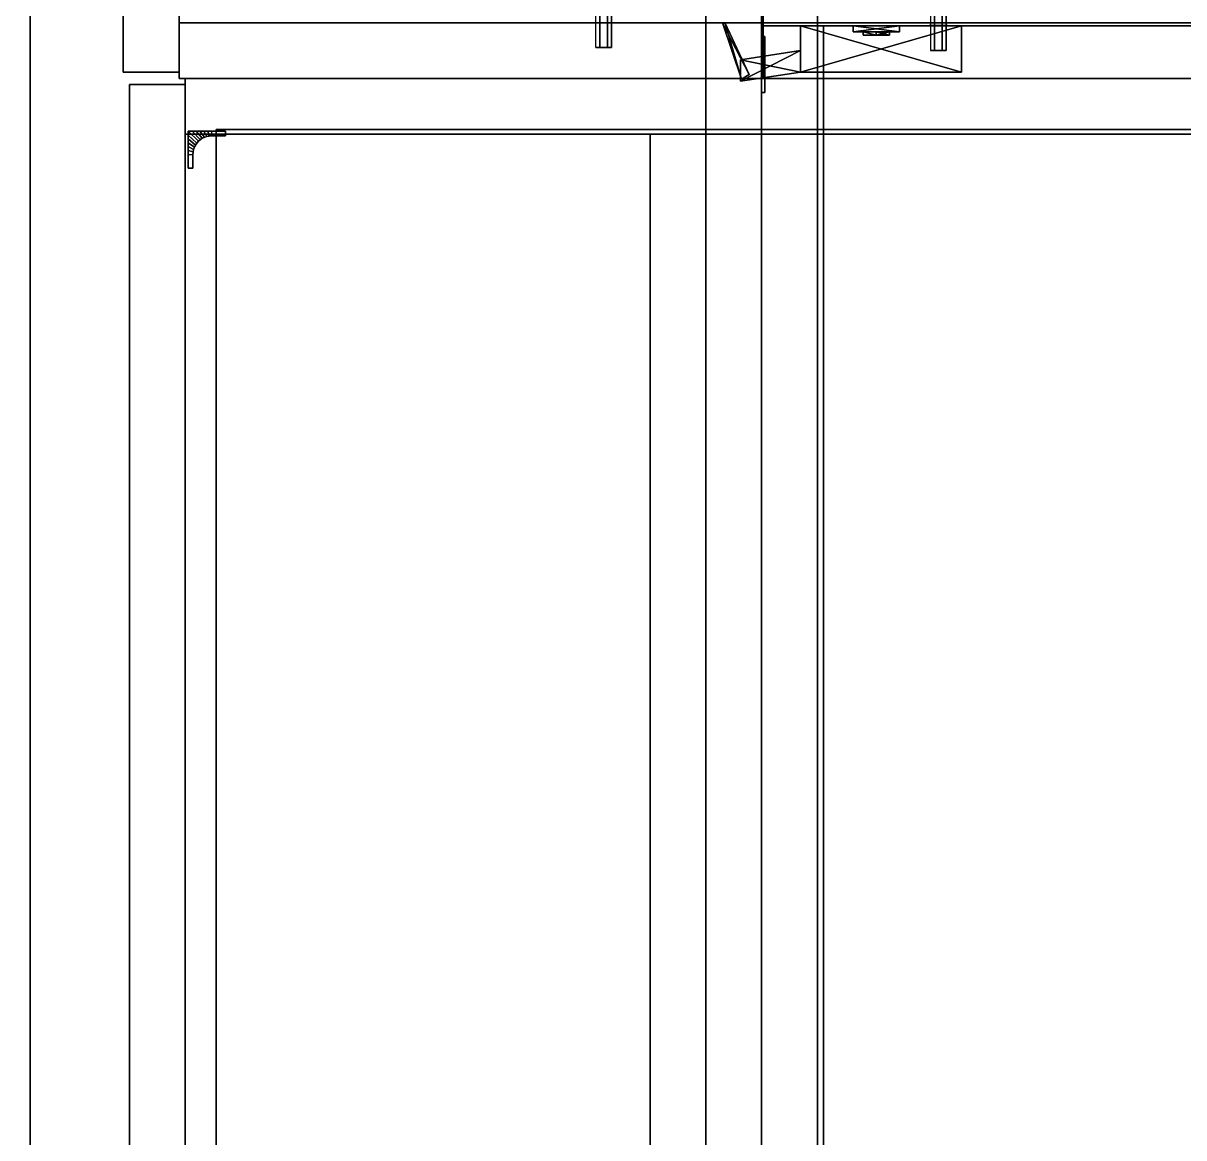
# Model space of a CAD drawing. Extents: x 0 to 4068, y -4475 to 0.
# Drawn here: x 1564.7 to 1939.2, y -1654.3 to -1294.7 of the extents above; entities that cross this region are included whole.
import ezdxf

# ---------------------------------------------------------------- set-up
doc = ezdxf.new("R2010")
doc.units = 0
for name, color, linetype in [('LAYER0', 7, 'CONTINUOUS'), ('LAYER422', 7, 'CONTINUOUS'), ('LAYER423', 253, 'CONTINUOUS'), ('LAYER424', 254, 'CONTINUOUS'), ('LAYER425', 254, 'CONTINUOUS'), ('LAYER426', 254, 'CONTINUOUS'), ('LAYER430', 7, 'CONTINUOUS'), ('LAYER431', 7, 'CONTINUOUS'), ('LAYER432', 7, 'CONTINUOUS'), ('LAYER436', 7, 'CONTINUOUS'), ('LAYER633', 7, 'CONTINUOUS'), ('LAYER650', 253, 'CONTINUOUS'), ('LAYER654', 254, 'CONTINUOUS'), ('LAYER665', 7, 'CONTINUOUS'), ('LAYER666', 253, 'CONTINUOUS'), ('LAYER668', 253, 'CONTINUOUS'), ('LAYER686', 7, 'CONTINUOUS'), ('LAYER687', 254, 'CONTINUOUS'), ('LAYER691', 28, 'CONTINUOUS'), ('LAYER692', 253, 'CONTINUOUS'), ('LAYER693', 28, 'CONTINUOUS'), ('LAYER694', 253, 'CONTINUOUS'), ('LAYER695', 253, 'CONTINUOUS'), ('LAYER785', 253, 'CONTINUOUS'), ('LAYER821', 19, 'CONTINUOUS')]:
    doc.layers.add(name, color=color, linetype=linetype)

msp = doc.modelspace()

# ---------------------------------------------------------------- linework, layer by layer
at = {"layer": 'LAYER0', "invisible_edges": 1}
for points in [[(4068, 0), (0, -4475), (0, 0), (4068, 0)], [(4068, -4475, 5), (0, 0, 5), (0, -4475, 5), (4068, -4475, 5)], [(0, 0, 5), (4068, -4475, 5), (4068, 0, 5), (0, 0, 5)], [(0, -4475), (4068, 0), (4068, -4475), (0, -4475)]]:
    msp.add_3dface(points, dxfattribs=at)
at = {"layer": 'LAYER422', "invisible_edges": 1}
for points in [[(2153, -2074.5, 154), (1617, -1330.5, 154), (2153, -1330.5, 154), (2153, -2074.5, 154)], [(1617, -1330.5, 154), (2153, -2074.5, 154), (1617, -2074.5, 154), (1617, -1330.5, 154)], [(2153, -1330.5, 172), (1617, -1330.5, 154), (1617, -1330.5, 172), (2153, -1330.5, 172)], [(1617, -1330.5, 154), (2153, -1330.5, 172), (2153, -1330.5, 154), (1617, -1330.5, 154)], [(1617, -2074.5, 172), (1617, -1330.5, 154), (1617, -2074.5, 154), (1617, -2074.5, 172)], [(1617, -1330.5, 154), (1617, -2074.5, 172), (1617, -1330.5, 172), (1617, -1330.5, 154)], [(1617, -2074.5, 172), (2153, -1330.5, 172), (1617, -1330.5, 172), (1617, -2074.5, 172)], [(2153, -1330.5, 172), (1617, -2074.5, 172), (2153, -2074.5, 172), (2153, -1330.5, 172)]]:
    msp.add_3dface(points, dxfattribs=at)
at = {"layer": 'LAYER423', "invisible_edges": 1}
for points in [[(1599, -1314.5, 153), (1617, -2090.5, 153), (1599, -2090.5, 153), (1599, -1314.5, 153)], [(1617, -2090.5, 153), (1599, -1314.5, 153), (1617, -1314.5, 153), (1617, -2090.5, 153)], [(1617, -1314.5, 873), (1599, -2090.5, 873), (1617, -2090.5, 873), (1617, -1314.5, 873)], [(1599, -2090.5, 873), (1617, -1314.5, 873), (1599, -1314.5, 873), (1599, -2090.5, 873)], [(1599, -1314.5, 153), (1617, -1314.5, 873), (1617, -1314.5, 153), (1599, -1314.5, 153)], [(1617, -1314.5, 873), (1599, -1314.5, 153), (1599, -1314.5, 873), (1617, -1314.5, 873)], [(1599, -2090.5, 873), (1599, -1314.5, 153), (1599, -2090.5, 153), (1599, -2090.5, 873)], [(1599, -1314.5, 153), (1599, -2090.5, 873), (1599, -1314.5, 873), (1599, -1314.5, 153)], [(1617, -1314.5, 873), (1617, -2090.5, 153), (1617, -1314.5, 153), (1617, -1314.5, 873)], [(1617, -2090.5, 153), (1617, -1314.5, 873), (1617, -2090.5, 873), (1617, -2090.5, 153)]]:
    msp.add_3dface(points, dxfattribs=at)
at = {"layer": 'LAYER424'}
for points in [[(1618, -1341.5, 186), (1618, -1329.5, 186), (1618, -1329.5, 174), (1618, -1341.5, 174)], [(1618, -1329.5, 174), (1630, -1329.5, 174), (1630, -1329.5, 186), (1618, -1329.5, 186)], [(1625.5, -1331, 186), (1625.5, -1331, 174), (1630, -1331, 174), (1630, -1331, 186)], [(1630, -1331, 174), (1630, -1329.5, 174), (1630, -1329.5, 186), (1630, -1331, 186)], [(1619.5, -1341.5, 186), (1619.5, -1337, 186), (1619.5, -1337, 174), (1619.5, -1341.5, 174)], [(1619.5, -1341.5, 186), (1618, -1341.5, 186), (1618, -1341.5, 174), (1619.5, -1341.5, 174)], [(1619.5, -1341.5, 174), (1618, -1341.5, 174), (1618, -1341.5, 186), (1619.5, -1341.5, 186)]]:
    msp.add_3dface(points, dxfattribs=at)
at = {"layer": 'LAYER424', "invisible_edges": 1}
for points in [[(1625.5, -1331, 186), (1625.5, -1329.5, 186), (1630, -1329.5, 186), (1630, -1331, 186)], [(1625.5, -1331, 174), (1625.5, -1329.5, 174), (1630, -1329.5, 174), (1630, -1331, 174)], [(1619.5, -1337, 186), (1618, -1337, 186), (1618, -1341.5, 186), (1619.5, -1341.5, 186)], [(1619.5, -1337, 174), (1618, -1337, 174), (1618, -1341.5, 174), (1619.5, -1341.5, 174)]]:
    msp.add_3dface(points, dxfattribs=at)
at = {"layer": 'LAYER425'}
for points in [[(1618, -1341.5, 519), (1618, -1329.5, 519), (1618, -1329.5, 507), (1618, -1341.5, 507)], [(1618, -1329.5, 507), (1630, -1329.5, 507), (1630, -1329.5, 519), (1618, -1329.5, 519)], [(1625.5, -1331, 519), (1625.5, -1331, 507), (1630, -1331, 507), (1630, -1331, 519)], [(1630, -1331, 507), (1630, -1329.5, 507), (1630, -1329.5, 519), (1630, -1331, 519)], [(1619.5, -1341.5, 519), (1619.5, -1337, 519), (1619.5, -1337, 507), (1619.5, -1341.5, 507)], [(1619.5, -1341.5, 519), (1618, -1341.5, 519), (1618, -1341.5, 507), (1619.5, -1341.5, 507)], [(1619.5, -1341.5, 507), (1618, -1341.5, 507), (1618, -1341.5, 519), (1619.5, -1341.5, 519)]]:
    msp.add_3dface(points, dxfattribs=at)
at = {"layer": 'LAYER425', "invisible_edges": 1}
for points in [[(1625.5, -1331, 519), (1625.5, -1329.5, 519), (1630, -1329.5, 519), (1630, -1331, 519)], [(1625.5, -1331, 507), (1625.5, -1329.5, 507), (1630, -1329.5, 507), (1630, -1331, 507)], [(1619.5, -1337, 519), (1618, -1337, 519), (1618, -1341.5, 519), (1619.5, -1341.5, 519)], [(1619.5, -1337, 507), (1618, -1337, 507), (1618, -1341.5, 507), (1619.5, -1341.5, 507)]]:
    msp.add_3dface(points, dxfattribs=at)
at = {"layer": 'LAYER426'}
for points in [[(1618, -1341.5, 843), (1618, -1329.5, 843), (1618, -1329.5, 831), (1618, -1341.5, 831)], [(1618, -1329.5, 831), (1630, -1329.5, 831), (1630, -1329.5, 843), (1618, -1329.5, 843)], [(1625.5, -1331, 843), (1625.5, -1331, 831), (1630, -1331, 831), (1630, -1331, 843)], [(1630, -1331, 831), (1630, -1329.5, 831), (1630, -1329.5, 843), (1630, -1331, 843)], [(1619.5, -1341.5, 843), (1619.5, -1337, 843), (1619.5, -1337, 831), (1619.5, -1341.5, 831)], [(1619.5, -1341.5, 843), (1618, -1341.5, 843), (1618, -1341.5, 831), (1619.5, -1341.5, 831)], [(1619.5, -1341.5, 831), (1618, -1341.5, 831), (1618, -1341.5, 843), (1619.5, -1341.5, 843)]]:
    msp.add_3dface(points, dxfattribs=at)
at = {"layer": 'LAYER426', "invisible_edges": 1}
for points in [[(1625.5, -1331, 843), (1625.5, -1329.5, 843), (1630, -1329.5, 843), (1630, -1331, 843)], [(1625.5, -1331, 831), (1625.5, -1329.5, 831), (1630, -1329.5, 831), (1630, -1331, 831)], [(1619.5, -1337, 843), (1618, -1337, 843), (1618, -1341.5, 843), (1619.5, -1341.5, 843)], [(1619.5, -1337, 831), (1618, -1337, 831), (1618, -1341.5, 831), (1619.5, -1341.5, 831)]]:
    msp.add_3dface(points, dxfattribs=at)
at = {"layer": 'LAYER430', "invisible_edges": 1}
for points in [[(1767, -1330.5, 233), (1617, -2074.5, 233), (1767, -2074.5, 233), (1767, -1330.5, 233)], [(1617, -2074.5, 233), (1767, -1330.5, 233), (1617, -1330.5, 233), (1617, -2074.5, 233)], [(1617, -1330.5, 215), (1617, -2074.5, 233), (1617, -1330.5, 233), (1617, -1330.5, 215)], [(1617, -2074.5, 233), (1617, -1330.5, 215), (1617, -2074.5, 215), (1617, -2074.5, 233)], [(1767, -1330.5, 233), (1617, -1330.5, 215), (1617, -1330.5, 233), (1767, -1330.5, 233)], [(1617, -1330.5, 215), (1767, -1330.5, 233), (1767, -1330.5, 215), (1617, -1330.5, 215)], [(1617, -1330.5, 215), (1767, -2074.5, 215), (1617, -2074.5, 215), (1617, -1330.5, 215)], [(1767, -2074.5, 215), (1617, -1330.5, 215), (1767, -1330.5, 215), (1767, -2074.5, 215)], [(1767, -2074.5, 215), (1767, -1330.5, 233), (1767, -2074.5, 233), (1767, -2074.5, 215)], [(1767, -1330.5, 233), (1767, -2074.5, 215), (1767, -1330.5, 215), (1767, -1330.5, 233)]]:
    msp.add_3dface(points, dxfattribs=at)
at = {"layer": 'LAYER431', "invisible_edges": 1}
for points in [[(1767, -1330.5, 215), (1617, -2074.5, 215), (1767, -2074.5, 215), (1767, -1330.5, 215)], [(1617, -2074.5, 215), (1767, -1330.5, 215), (1617, -1330.5, 215), (1617, -2074.5, 215)], [(1617, -1330.5, 197), (1617, -2074.5, 215), (1617, -1330.5, 215), (1617, -1330.5, 197)], [(1617, -2074.5, 215), (1617, -1330.5, 197), (1617, -2074.5, 197), (1617, -2074.5, 215)], [(1767, -1330.5, 215), (1617, -1330.5, 197), (1617, -1330.5, 215), (1767, -1330.5, 215)], [(1617, -1330.5, 197), (1767, -1330.5, 215), (1767, -1330.5, 197), (1617, -1330.5, 197)], [(1617, -1330.5, 197), (1767, -2074.5, 197), (1617, -2074.5, 197), (1617, -1330.5, 197)], [(1767, -2074.5, 197), (1617, -1330.5, 197), (1767, -1330.5, 197), (1767, -2074.5, 197)], [(1767, -2074.5, 197), (1767, -1330.5, 215), (1767, -2074.5, 215), (1767, -2074.5, 197)], [(1767, -1330.5, 215), (1767, -2074.5, 197), (1767, -1330.5, 197), (1767, -1330.5, 215)]]:
    msp.add_3dface(points, dxfattribs=at)
at = {"layer": 'LAYER432', "invisible_edges": 1}
for points in [[(1767, -1330.5, 251), (1617, -2074.5, 251), (1767, -2074.5, 251), (1767, -1330.5, 251)], [(1617, -2074.5, 251), (1767, -1330.5, 251), (1617, -1330.5, 251), (1617, -2074.5, 251)], [(1617, -1330.5, 233), (1617, -2074.5, 251), (1617, -1330.5, 251), (1617, -1330.5, 233)], [(1617, -2074.5, 251), (1617, -1330.5, 233), (1617, -2074.5, 233), (1617, -2074.5, 251)], [(1767, -1330.5, 251), (1617, -1330.5, 233), (1617, -1330.5, 251), (1767, -1330.5, 251)], [(1617, -1330.5, 233), (1767, -1330.5, 251), (1767, -1330.5, 233), (1617, -1330.5, 233)], [(1617, -1330.5, 233), (1767, -2074.5, 233), (1617, -2074.5, 233), (1617, -1330.5, 233)], [(1767, -2074.5, 233), (1617, -1330.5, 233), (1767, -1330.5, 233), (1767, -2074.5, 233)], [(1767, -2074.5, 233), (1767, -1330.5, 251), (1767, -2074.5, 251), (1767, -2074.5, 233)], [(1767, -1330.5, 251), (1767, -2074.5, 233), (1767, -1330.5, 233), (1767, -1330.5, 251)]]:
    msp.add_3dface(points, dxfattribs=at)
at = {"layer": 'LAYER436', "invisible_edges": 1}
for points in [[(2153, -1312.5, 153), (1617, -1330.5, 153), (1617, -1312.5, 153), (2153, -1312.5, 153)], [(1617, -1330.5, 153), (2153, -1312.5, 153), (2153, -1330.5, 153), (1617, -1330.5, 153)], [(1617, -1312.5, 873), (1617, -1330.5, 153), (1617, -1330.5, 873), (1617, -1312.5, 873)], [(1617, -1330.5, 153), (1617, -1312.5, 873), (1617, -1312.5, 153), (1617, -1330.5, 153)], [(2153, -1330.5, 873), (1617, -1312.5, 873), (1617, -1330.5, 873), (2153, -1330.5, 873)], [(1617, -1312.5, 873), (2153, -1330.5, 873), (2153, -1312.5, 873), (1617, -1312.5, 873)], [(1617, -1312.5, 873), (2153, -1312.5, 153), (1617, -1312.5, 153), (1617, -1312.5, 873)], [(2153, -1312.5, 153), (1617, -1312.5, 873), (2153, -1312.5, 873), (2153, -1312.5, 153)], [(2153, -1330.5, 873), (1617, -1330.5, 153), (2153, -1330.5, 153), (2153, -1330.5, 873)], [(1617, -1330.5, 153), (2153, -1330.5, 873), (1617, -1330.5, 873), (1617, -1330.5, 153)]]:
    msp.add_3dface(points, dxfattribs=at)
at = {"layer": 'LAYER633', "invisible_edges": 1}
for points in [[(2133, -1294.5, 153), (1615, -1312.5, 153), (1615, -1294.5, 153), (2133, -1294.5, 153)], [(1615, -1312.5, 153), (2133, -1294.5, 153), (2133, -1312.5, 153), (1615, -1312.5, 153)], [(1615, -1312.5, 153), (1615, -1294.5, 873), (1615, -1294.5, 153), (1615, -1312.5, 153)], [(1615, -1294.5, 873), (1615, -1312.5, 153), (1615, -1312.5, 873), (1615, -1294.5, 873)], [(2133, -1312.5, 873), (1615, -1294.5, 873), (1615, -1312.5, 873), (2133, -1312.5, 873)], [(1615, -1294.5, 873), (2133, -1312.5, 873), (2133, -1294.5, 873), (1615, -1294.5, 873)], [(1615, -1312.5, 153), (2133, -1312.5, 873), (1615, -1312.5, 873), (1615, -1312.5, 153)], [(2133, -1312.5, 873), (1615, -1312.5, 153), (2133, -1312.5, 153), (2133, -1312.5, 873)]]:
    msp.add_3dface(points, dxfattribs=at)
at = {"layer": 'LAYER650', "invisible_edges": 1}
for points in [[(1615, -1310.5, 156), (1597, -872, 156), (1615, -872, 156), (1615, -1310.5, 156)], [(1597, -872, 156), (1615, -1310.5, 156), (1597, -1310.5, 156), (1597, -872, 156)], [(1597, -1310.5, 870), (1615, -872, 870), (1597, -872, 870), (1597, -1310.5, 870)], [(1615, -872, 870), (1597, -1310.5, 870), (1615, -1310.5, 870), (1615, -872, 870)], [(1597, -872, 156), (1597, -1310.5, 870), (1597, -872, 870), (1597, -872, 156)], [(1597, -1310.5, 870), (1597, -872, 156), (1597, -1310.5, 156), (1597, -1310.5, 870)], [(1615, -1310.5, 156), (1615, -872, 870), (1615, -1310.5, 870), (1615, -1310.5, 156)], [(1615, -872, 870), (1615, -1310.5, 156), (1615, -872, 156), (1615, -872, 870)], [(1597, -1310.5, 870), (1615, -1310.5, 156), (1615, -1310.5, 870), (1597, -1310.5, 870)], [(1615, -1310.5, 156), (1597, -1310.5, 870), (1597, -1310.5, 156), (1615, -1310.5, 156)]]:
    msp.add_3dface(points, dxfattribs=at)
at = {"layer": 'LAYER654'}
for points in [[(1749.5, -1302.5, 501.5), (1754.5, -1302.5, 501.5), (1753.25, -1302.5, 503.665), (1750.75, -1302.5, 503.665)], [(1749.5, -1302.5, 501.5), (1750.75, -1302.5, 499.335), (1753.25, -1302.5, 499.335), (1754.5, -1302.5, 501.5)]]:
    msp.add_3dface(points, dxfattribs=at)
at = {"layer": 'LAYER665', "invisible_edges": 1}
for points in [[(2153, -1295.5, 2364), (1803, -2109.5, 2364), (2153, -2109.5, 2364), (2153, -1295.5, 2364)], [(1803, -2109.5, 2364), (2153, -1295.5, 2364), (1803, -1295.5, 2364), (1803, -2109.5, 2364)], [(2153, -1295.5, 2364), (1803, -1295.5, 2346), (1803, -1295.5, 2364), (2153, -1295.5, 2364)], [(1803, -1295.5, 2346), (2153, -1295.5, 2364), (2153, -1295.5, 2346), (1803, -1295.5, 2346)], [(1803, -1295.5, 2346), (1803, -2109.5, 2364), (1803, -1295.5, 2364), (1803, -1295.5, 2346)], [(1803, -2109.5, 2364), (1803, -1295.5, 2346), (1803, -2109.5, 2346), (1803, -2109.5, 2364)], [(1803, -1295.5, 2346), (2153, -2109.5, 2346), (1803, -2109.5, 2346), (1803, -1295.5, 2346)], [(2153, -2109.5, 2346), (1803, -1295.5, 2346), (2153, -1295.5, 2346), (2153, -2109.5, 2346)]]:
    msp.add_3dface(points, dxfattribs=at)
at = {"layer": 'LAYER666', "invisible_edges": 1}
for points in [[(2153, -2109.5, 1706), (1803, -1295.5, 1706), (2153, -1295.5, 1706), (2153, -2109.5, 1706)], [(1803, -1295.5, 1706), (2153, -2109.5, 1706), (1803, -2109.5, 1706), (1803, -1295.5, 1706)], [(2153, -1295.5, 1724), (1803, -1295.5, 1706), (1803, -1295.5, 1724), (2153, -1295.5, 1724)], [(1803, -1295.5, 1706), (2153, -1295.5, 1724), (2153, -1295.5, 1706), (1803, -1295.5, 1706)], [(1803, -2109.5, 1724), (1803, -1295.5, 1706), (1803, -2109.5, 1706), (1803, -2109.5, 1724)], [(1803, -1295.5, 1706), (1803, -2109.5, 1724), (1803, -1295.5, 1724), (1803, -1295.5, 1706)], [(1803, -2109.5, 1724), (2153, -1295.5, 1724), (1803, -1295.5, 1724), (1803, -2109.5, 1724)], [(2153, -1295.5, 1724), (1803, -2109.5, 1724), (2153, -2109.5, 1724), (2153, -1295.5, 1724)]]:
    msp.add_3dface(points, dxfattribs=at)
at = {"layer": 'LAYER668', "invisible_edges": 1}
for points in [[(2153, -1277.5, 1705), (1803, -1295.5, 1705), (1803, -1277.5, 1705), (2153, -1277.5, 1705)], [(1803, -1295.5, 1705), (2153, -1277.5, 1705), (2153, -1295.5, 1705), (1803, -1295.5, 1705)], [(1803, -1277.5, 2365), (1803, -1295.5, 1705), (1803, -1295.5, 2365), (1803, -1277.5, 2365)], [(1803, -1295.5, 1705), (1803, -1277.5, 2365), (1803, -1277.5, 1705), (1803, -1295.5, 1705)], [(2153, -1295.5, 2365), (1803, -1277.5, 2365), (1803, -1295.5, 2365), (2153, -1295.5, 2365)], [(1803, -1277.5, 2365), (2153, -1295.5, 2365), (2153, -1277.5, 2365), (1803, -1277.5, 2365)], [(2153, -1295.5, 2365), (1803, -1295.5, 1705), (2153, -1295.5, 1705), (2153, -1295.5, 2365)], [(1803, -1295.5, 1705), (2153, -1295.5, 2365), (1803, -1295.5, 2365), (1803, -1295.5, 1705)]]:
    msp.add_3dface(points, dxfattribs=at)
at = {"layer": 'LAYER686', "invisible_edges": 1}
for points in [[(2128.4, -2109.5, 2026), (1823, -1295.5, 2026), (2128.4, -1295.5, 2026), (2128.4, -2109.5, 2026)], [(1823, -1295.5, 2026), (2128.4, -2109.5, 2026), (1823, -2109.5, 2026), (1823, -1295.5, 2026)], [(2128.4, -1295.5, 2044), (1823, -1295.5, 2026), (1823, -1295.5, 2044), (2128.4, -1295.5, 2044)], [(1823, -1295.5, 2026), (2128.4, -1295.5, 2044), (2128.4, -1295.5, 2026), (1823, -1295.5, 2026)], [(1823, -2109.5, 2044), (1823, -1295.5, 2026), (1823, -2109.5, 2026), (1823, -2109.5, 2044)], [(1823, -1295.5, 2026), (1823, -2109.5, 2044), (1823, -1295.5, 2044), (1823, -1295.5, 2026)], [(1823, -2109.5, 2044), (2128.4, -1295.5, 2044), (1823, -1295.5, 2044), (1823, -2109.5, 2044)], [(2128.4, -1295.5, 2044), (1823, -2109.5, 2044), (2128.4, -2109.5, 2044), (2128.4, -1295.5, 2044)]]:
    msp.add_3dface(points, dxfattribs=at)
at = {"layer": 'LAYER687'}
for points in [[(1863, -1295.45, 2023.5), (1857, -1295.45, 2023.5), (1858.5, -1295.45, 2026.098), (1861.5, -1295.45, 2026.098)], [(1863, -1295.45, 2023.5), (1857, -1295.45, 2023.5), (1858.5, -1295.45, 2020.902), (1861.5, -1295.45, 2020.902)], [(1863, -1295.55, 2023.5), (1857, -1295.55, 2023.5), (1858.5, -1295.55, 2026.098), (1861.5, -1295.55, 2026.098)], [(1863, -1295.55, 2023.5), (1857, -1295.55, 2023.5), (1858.5, -1295.55, 2020.902), (1861.5, -1295.55, 2020.902)], [(1857.5, -1303.5, 2023.5), (1862.5, -1303.5, 2023.5), (1861.25, -1303.5, 2025.665), (1858.75, -1303.5, 2025.665)], [(1857.5, -1303.5, 2023.5), (1858.75, -1303.5, 2021.335), (1861.25, -1303.5, 2021.335), (1862.5, -1303.5, 2023.5)]]:
    msp.add_3dface(points, dxfattribs=at)
at = {"layer": 'LAYER691'}
for points, invisible_edges in [([(1803.5, -1288, 1813.5), (1803.5, -1288, 1802.5), (1803.5, -1295, 1802.5), (1803.5, -1294.791, 1813.317)], 4), ([(1803.25, -1294.025, 1795.99), (1803.25, -1289.808, 1798.808), (1803.25, -1291.5, 1802.5), (1803.25, -1295, 1802.5)], 10), ([(1803.25, -1289.808, 1817.192), (1803.25, -1294.025, 1820.01), (1803.25, -1295, 1813.5), (1803.25, -1291.5, 1813.5)], 10), ([(1803.25, -1299, 1795), (1803.25, -1294.025, 1795.99), (1803.25, -1295, 1802.5), (1803.25, -1299, 1799)], 2), ([(1803.25, -1294.025, 1820.01), (1803.25, -1299, 1821), (1803.25, -1299, 1817), (1803.25, -1295, 1813.5)], 8), ([(1803.5, -1294.791, 1813.317), (1803.5, -1295, 1802.5), (1803.5, -1299, 1799), (1803.5, -1299, 1817)], 5), ([(1803.5, -1299, 1817), (1803.5, -1299, 1799), (1803.5, -1312, 1799), (1803.5, -1312, 1817)], 1), ([(1804, -1317, 1787), (1804, -1312, 1799), (1804, -1299, 1799), (1804, -1299, 1787)], 1), ([(1804, -1317, 1829), (1804, -1312, 1817), (1804, -1299, 1817), (1804, -1299, 1829)], 1), ([(1804, -1317, 1829), (1804, -1317, 1787), (1804, -1312, 1799), (1804, -1312, 1817)], 10)]:
    msp.add_3dface(points, dxfattribs=dict(at, invisible_edges=invisible_edges))
for points in [[(1803, -1299, 1799), (1803, -1299, 1787), (1803, -1299, 1799)], [(1803, -1299, 1817), (1803, -1299, 1829), (1803, -1299, 1817)], [(1804, -1312, 1799), (1803, -1312, 1799), (1803, -1299, 1799), (1804, -1299, 1799)], [(1804, -1299, 1799), (1803, -1299, 1799), (1803, -1299, 1787), (1804, -1299, 1787)], [(1804, -1299, 1787), (1803, -1299, 1787), (1803, -1317, 1787), (1804, -1317, 1787)], [(1804, -1312, 1817), (1803, -1312, 1817), (1803, -1299, 1817), (1804, -1299, 1817)], [(1804, -1299, 1817), (1803, -1299, 1817), (1803, -1299, 1829), (1804, -1299, 1829)], [(1804, -1299, 1829), (1803, -1299, 1829), (1803, -1317, 1829), (1804, -1317, 1829)], [(1803, -1317, 1787), (1803, -1299, 1787), (1803, -1299, 1829), (1803, -1317, 1829)], [(1804, -1317, 1787), (1804, -1299, 1787), (1804, -1299, 1787), (1804, -1317, 1787)], [(1804, -1317, 1829), (1804, -1299, 1829), (1804, -1299, 1829), (1804, -1317, 1829)], [(1803, -1312, 1799), (1803, -1312, 1817), (1803, -1312, 1799)], [(1804, -1312, 1799), (1803, -1312, 1799), (1803, -1312, 1817), (1804, -1312, 1817)], [(1804, -1317, 1829), (1803, -1317, 1829), (1804, -1317, 1829)], [(1803, -1317, 1787), (1803, -1317, 1829), (1804, -1317, 1829), (1804, -1317, 1787)]]:
    msp.add_3dface(points, dxfattribs=at)
at = {"layer": 'LAYER692'}
for points in [[(1798.925, -1311.192, 1802.348), (1790.5, -1294.909, 1802.348), (1791.077, -1294.418, 1802.348), (1798.925, -1311.192, 1802.348)], [(1790.5, -1294.909, 1813.652), (1796.544, -1312.682, 1813.652), (1791.077, -1294.418, 1813.652), (1790.5, -1294.909, 1813.652)], [(1796.544, -1312.682, 1802.348), (1790.5, -1294.909, 1802.348), (1798.925, -1311.192, 1802.348), (1796.544, -1312.682, 1802.348)], [(1796.544, -1312.682, 1802.348), (1790.5, -1294.909, 1813.652), (1790.5, -1294.909, 1802.348), (1796.544, -1312.682, 1802.348)], [(1796.544, -1312.682, 1813.652), (1790.5, -1294.909, 1813.652), (1796.544, -1312.682, 1802.348), (1796.544, -1312.682, 1813.652)], [(1791.077, -1294.418, 1813.652), (1796.544, -1312.682, 1813.652), (1798.925, -1311.192, 1813.652), (1791.077, -1294.418, 1813.652)], [(1867.5, -1295.5, 1801.217), (1815.5, -1310.421, 1801.217), (1815.5, -1295.5, 1801.217), (1867.5, -1295.5, 1801.217)], [(1867.5, -1310.421, 1801.217), (1815.5, -1310.421, 1801.217), (1867.5, -1295.5, 1801.217), (1867.5, -1310.421, 1801.217)], [(1815.5, -1295.5, 1814.783), (1867.5, -1310.421, 1814.783), (1867.5, -1295.5, 1814.783), (1815.5, -1295.5, 1814.783)], [(1815.5, -1310.421, 1814.783), (1867.5, -1310.421, 1814.783), (1815.5, -1295.5, 1814.783), (1815.5, -1310.421, 1814.783)], [(1847.5, -1295.5, 1834), (1832.5, -1295.5, 1834), (1832.5, -1297.49, 1834), (1847.5, -1295.5, 1834)], [(1847.5, -1297.49, 1834), (1847.5, -1295.5, 1834), (1832.5, -1297.49, 1834), (1847.5, -1297.49, 1834)], [(1832.5, -1295.5, 1782), (1847.5, -1295.5, 1782), (1847.5, -1297.49, 1782), (1832.5, -1295.5, 1782)], [(1832.5, -1297.49, 1782), (1832.5, -1295.5, 1782), (1847.5, -1297.49, 1782), (1832.5, -1297.49, 1782)], [(1832.5, -1297.49, 1834), (1832.5, -1295.5, 1834), (1832.5, -1295.5, 1782), (1832.5, -1297.49, 1834)], [(1832.5, -1297.49, 1782), (1832.5, -1297.49, 1834), (1832.5, -1295.5, 1782), (1832.5, -1297.49, 1782)], [(1847.5, -1295.5, 1782), (1847.5, -1295.5, 1834), (1847.5, -1297.49, 1834), (1847.5, -1295.5, 1782)], [(1847.5, -1297.49, 1782), (1847.5, -1295.5, 1782), (1847.5, -1297.49, 1834), (1847.5, -1297.49, 1782)], [(1867.5, -1295.5, 1814.783), (1867.5, -1310.421, 1801.217), (1867.5, -1295.5, 1801.217), (1867.5, -1295.5, 1814.783)], [(1867.5, -1310.421, 1814.783), (1867.5, -1310.421, 1801.217), (1867.5, -1295.5, 1814.783), (1867.5, -1310.421, 1814.783)], [(1847.5, -1297.49, 1834), (1832.5, -1297.49, 1834), (1832.5, -1297.49, 1782), (1847.5, -1297.49, 1834)], [(1847.5, -1297.49, 1782), (1847.5, -1297.49, 1834), (1832.5, -1297.49, 1782), (1847.5, -1297.49, 1782)], [(1835.757, -1297.49, 1826.087), (1840, -1298.484, 1821.291), (1835.757, -1298.484, 1826.087), (1835.757, -1297.49, 1826.087)], [(1840, -1297.49, 1821.291), (1840, -1298.484, 1821.291), (1835.757, -1297.49, 1826.087), (1840, -1297.49, 1821.291)], [(1835.757, -1297.49, 1826.087), (1840, -1297.49, 1821.291), (1840, -1297.49, 1830.883), (1835.757, -1297.49, 1826.087)], [(1835.757, -1297.49, 1826.087), (1840, -1298.484, 1830.883), (1840, -1297.49, 1830.883), (1835.757, -1297.49, 1826.087)], [(1835.757, -1298.484, 1826.087), (1840, -1298.484, 1830.883), (1835.757, -1297.49, 1826.087), (1835.757, -1298.484, 1826.087)], [(1835.757, -1297.49, 1789.913), (1840, -1298.484, 1785.117), (1835.757, -1298.484, 1789.913), (1835.757, -1297.49, 1789.913)], [(1840, -1297.49, 1785.117), (1840, -1298.484, 1785.117), (1835.757, -1297.49, 1789.913), (1840, -1297.49, 1785.117)], [(1835.757, -1297.49, 1789.913), (1840, -1297.49, 1785.117), (1840, -1297.49, 1794.709), (1835.757, -1297.49, 1789.913)], [(1835.757, -1297.49, 1789.913), (1840, -1298.484, 1794.709), (1840, -1297.49, 1794.709), (1835.757, -1297.49, 1789.913)], [(1835.757, -1298.484, 1789.913), (1840, -1298.484, 1794.709), (1835.757, -1297.49, 1789.913), (1835.757, -1298.484, 1789.913)], [(1835.757, -1298.484, 1826.087), (1844.243, -1298.484, 1826.087), (1840, -1298.484, 1830.883), (1835.757, -1298.484, 1826.087)], [(1840, -1298.484, 1821.291), (1844.243, -1298.484, 1826.087), (1835.757, -1298.484, 1826.087), (1840, -1298.484, 1821.291)], [(1835.757, -1298.484, 1789.913), (1844.243, -1298.484, 1789.913), (1840, -1298.484, 1794.709), (1835.757, -1298.484, 1789.913)], [(1840, -1298.484, 1785.117), (1844.243, -1298.484, 1789.913), (1835.757, -1298.484, 1789.913), (1840, -1298.484, 1785.117)], [(1840, -1297.49, 1821.291), (1844.243, -1298.484, 1826.087), (1840, -1298.484, 1821.291), (1840, -1297.49, 1821.291)], [(1844.243, -1297.49, 1826.087), (1844.243, -1298.484, 1826.087), (1840, -1297.49, 1821.291), (1844.243, -1297.49, 1826.087)], [(1844.243, -1297.49, 1826.087), (1840, -1298.484, 1830.883), (1844.243, -1298.484, 1826.087), (1844.243, -1297.49, 1826.087)], [(1840, -1297.49, 1830.883), (1840, -1298.484, 1830.883), (1844.243, -1297.49, 1826.087), (1840, -1297.49, 1830.883)], [(1840, -1297.49, 1821.291), (1844.243, -1297.49, 1826.087), (1840, -1297.49, 1830.883), (1840, -1297.49, 1821.291)], [(1840, -1297.49, 1785.117), (1844.243, -1298.484, 1789.913), (1840, -1298.484, 1785.117), (1840, -1297.49, 1785.117)], [(1844.243, -1297.49, 1789.913), (1844.243, -1298.484, 1789.913), (1840, -1297.49, 1785.117), (1844.243, -1297.49, 1789.913)], [(1844.243, -1297.49, 1789.913), (1840, -1298.484, 1794.709), (1844.243, -1298.484, 1789.913), (1844.243, -1297.49, 1789.913)], [(1840, -1297.49, 1794.709), (1840, -1298.484, 1794.709), (1844.243, -1297.49, 1789.913), (1840, -1297.49, 1794.709)], [(1840, -1297.49, 1785.117), (1844.243, -1297.49, 1789.913), (1840, -1297.49, 1794.709), (1840, -1297.49, 1785.117)], [(1815.5, -1303.458, 1801.217), (1796.135, -1313.406, 1801.217), (1796.135, -1306.442, 1801.217), (1815.5, -1303.458, 1801.217)], [(1815.5, -1310.421, 1801.217), (1796.135, -1313.406, 1801.217), (1815.5, -1303.458, 1801.217), (1815.5, -1310.421, 1801.217)], [(1796.135, -1306.442, 1814.783), (1815.5, -1310.421, 1814.783), (1815.5, -1303.458, 1814.783), (1796.135, -1306.442, 1814.783)], [(1796.135, -1313.406, 1814.783), (1815.5, -1310.421, 1814.783), (1796.135, -1306.442, 1814.783), (1796.135, -1313.406, 1814.783)], [(1815.5, -1310.421, 1801.217), (1796.135, -1313.406, 1814.783), (1796.135, -1313.406, 1801.217), (1815.5, -1310.421, 1801.217)], [(1815.5, -1310.421, 1814.783), (1796.135, -1313.406, 1814.783), (1815.5, -1310.421, 1801.217), (1815.5, -1310.421, 1814.783)], [(1867.5, -1310.421, 1801.217), (1815.5, -1310.421, 1814.783), (1815.5, -1310.421, 1801.217), (1867.5, -1310.421, 1801.217)], [(1867.5, -1310.421, 1814.783), (1815.5, -1310.421, 1814.783), (1867.5, -1310.421, 1801.217), (1867.5, -1310.421, 1814.783)]]:
    msp.add_3dface(points, dxfattribs=at)
at = {"layer": 'LAYER693'}
for points, invisible_edges in [([(1803.5, -1288, 2267.5), (1803.5, -1288, 2256.5), (1803.5, -1295, 2256.5), (1803.5, -1294.791, 2267.317)], 4), ([(1803.25, -1294.025, 2249.99), (1803.25, -1289.808, 2252.808), (1803.25, -1291.5, 2256.5), (1803.25, -1295, 2256.5)], 10), ([(1803.25, -1289.808, 2271.192), (1803.25, -1294.025, 2274.01), (1803.25, -1295, 2267.5), (1803.25, -1291.5, 2267.5)], 10), ([(1803.25, -1299, 2249), (1803.25, -1294.025, 2249.99), (1803.25, -1295, 2256.5), (1803.25, -1299, 2253)], 2), ([(1803.25, -1294.025, 2274.01), (1803.25, -1299, 2275), (1803.25, -1299, 2271), (1803.25, -1295, 2267.5)], 8), ([(1803.5, -1294.791, 2267.317), (1803.5, -1295, 2256.5), (1803.5, -1299, 2253), (1803.5, -1299, 2271)], 5), ([(1803.5, -1299, 2271), (1803.5, -1299, 2253), (1803.5, -1312, 2253), (1803.5, -1312, 2271)], 1), ([(1804, -1317, 2241), (1804, -1312, 2253), (1804, -1299, 2253), (1804, -1299, 2241)], 1), ([(1804, -1317, 2283), (1804, -1312, 2271), (1804, -1299, 2271), (1804, -1299, 2283)], 1), ([(1804, -1317, 2283), (1804, -1317, 2241), (1804, -1312, 2253), (1804, -1312, 2271)], 10)]:
    msp.add_3dface(points, dxfattribs=dict(at, invisible_edges=invisible_edges))
for points in [[(1803, -1299, 2253), (1803, -1299, 2241), (1803, -1299, 2253)], [(1803, -1299, 2271), (1803, -1299, 2283), (1803, -1299, 2271)], [(1804, -1312, 2253), (1803, -1312, 2253), (1803, -1299, 2253), (1804, -1299, 2253)], [(1804, -1299, 2253), (1803, -1299, 2253), (1803, -1299, 2241), (1804, -1299, 2241)], [(1804, -1299, 2241), (1803, -1299, 2241), (1803, -1317, 2241), (1804, -1317, 2241)], [(1804, -1312, 2271), (1803, -1312, 2271), (1803, -1299, 2271), (1804, -1299, 2271)], [(1804, -1299, 2271), (1803, -1299, 2271), (1803, -1299, 2283), (1804, -1299, 2283)], [(1804, -1299, 2283), (1803, -1299, 2283), (1803, -1317, 2283), (1804, -1317, 2283)], [(1803, -1317, 2241), (1803, -1299, 2241), (1803, -1299, 2283), (1803, -1317, 2283)], [(1804, -1317, 2241), (1804, -1299, 2241), (1804, -1299, 2241), (1804, -1317, 2241)], [(1804, -1317, 2283), (1804, -1299, 2283), (1804, -1299, 2283), (1804, -1317, 2283)], [(1803, -1312, 2253), (1803, -1312, 2271), (1803, -1312, 2253)], [(1804, -1312, 2253), (1803, -1312, 2253), (1803, -1312, 2271), (1804, -1312, 2271)], [(1804, -1317, 2283), (1803, -1317, 2283), (1804, -1317, 2283)], [(1803, -1317, 2241), (1803, -1317, 2283), (1804, -1317, 2283), (1804, -1317, 2241)]]:
    msp.add_3dface(points, dxfattribs=at)
at = {"layer": 'LAYER694'}
for points in [[(1798.925, -1311.192, 2256.348), (1790.5, -1294.909, 2256.348), (1791.077, -1294.418, 2256.348), (1798.925, -1311.192, 2256.348)], [(1790.5, -1294.909, 2267.652), (1796.544, -1312.682, 2267.652), (1791.077, -1294.418, 2267.652), (1790.5, -1294.909, 2267.652)], [(1796.544, -1312.682, 2256.348), (1790.5, -1294.909, 2256.348), (1798.925, -1311.192, 2256.348), (1796.544, -1312.682, 2256.348)], [(1796.544, -1312.682, 2256.348), (1790.5, -1294.909, 2267.652), (1790.5, -1294.909, 2256.348), (1796.544, -1312.682, 2256.348)], [(1796.544, -1312.682, 2267.652), (1790.5, -1294.909, 2267.652), (1796.544, -1312.682, 2256.348), (1796.544, -1312.682, 2267.652)], [(1791.077, -1294.418, 2267.652), (1796.544, -1312.682, 2267.652), (1798.925, -1311.192, 2267.652), (1791.077, -1294.418, 2267.652)], [(1867.5, -1295.5, 2255.217), (1815.5, -1310.421, 2255.217), (1815.5, -1295.5, 2255.217), (1867.5, -1295.5, 2255.217)], [(1867.5, -1310.421, 2255.217), (1815.5, -1310.421, 2255.217), (1867.5, -1295.5, 2255.217), (1867.5, -1310.421, 2255.217)], [(1815.5, -1295.5, 2268.783), (1867.5, -1310.421, 2268.783), (1867.5, -1295.5, 2268.783), (1815.5, -1295.5, 2268.783)], [(1815.5, -1310.421, 2268.783), (1867.5, -1310.421, 2268.783), (1815.5, -1295.5, 2268.783), (1815.5, -1310.421, 2268.783)], [(1847.5, -1295.5, 2288), (1832.5, -1295.5, 2288), (1832.5, -1297.49, 2288), (1847.5, -1295.5, 2288)], [(1847.5, -1297.49, 2288), (1847.5, -1295.5, 2288), (1832.5, -1297.49, 2288), (1847.5, -1297.49, 2288)], [(1832.5, -1295.5, 2236), (1847.5, -1295.5, 2236), (1847.5, -1297.49, 2236), (1832.5, -1295.5, 2236)], [(1832.5, -1297.49, 2236), (1832.5, -1295.5, 2236), (1847.5, -1297.49, 2236), (1832.5, -1297.49, 2236)], [(1832.5, -1297.49, 2288), (1832.5, -1295.5, 2288), (1832.5, -1295.5, 2236), (1832.5, -1297.49, 2288)], [(1832.5, -1297.49, 2236), (1832.5, -1297.49, 2288), (1832.5, -1295.5, 2236), (1832.5, -1297.49, 2236)], [(1847.5, -1295.5, 2236), (1847.5, -1295.5, 2288), (1847.5, -1297.49, 2288), (1847.5, -1295.5, 2236)], [(1847.5, -1297.49, 2236), (1847.5, -1295.5, 2236), (1847.5, -1297.49, 2288), (1847.5, -1297.49, 2236)], [(1867.5, -1295.5, 2268.783), (1867.5, -1310.421, 2255.217), (1867.5, -1295.5, 2255.217), (1867.5, -1295.5, 2268.783)], [(1867.5, -1310.421, 2268.783), (1867.5, -1310.421, 2255.217), (1867.5, -1295.5, 2268.783), (1867.5, -1310.421, 2268.783)], [(1847.5, -1297.49, 2288), (1832.5, -1297.49, 2288), (1832.5, -1297.49, 2236), (1847.5, -1297.49, 2288)], [(1847.5, -1297.49, 2236), (1847.5, -1297.49, 2288), (1832.5, -1297.49, 2236), (1847.5, -1297.49, 2236)], [(1835.757, -1297.49, 2280.087), (1840, -1298.484, 2275.291), (1835.757, -1298.484, 2280.087), (1835.757, -1297.49, 2280.087)], [(1840, -1297.49, 2275.291), (1840, -1298.484, 2275.291), (1835.757, -1297.49, 2280.087), (1840, -1297.49, 2275.291)], [(1835.757, -1297.49, 2280.087), (1840, -1297.49, 2275.291), (1840, -1297.49, 2284.883), (1835.757, -1297.49, 2280.087)], [(1835.757, -1297.49, 2280.087), (1840, -1298.484, 2284.883), (1840, -1297.49, 2284.883), (1835.757, -1297.49, 2280.087)], [(1835.757, -1298.484, 2280.087), (1840, -1298.484, 2284.883), (1835.757, -1297.49, 2280.087), (1835.757, -1298.484, 2280.087)], [(1835.757, -1297.49, 2243.913), (1840, -1298.484, 2239.117), (1835.757, -1298.484, 2243.913), (1835.757, -1297.49, 2243.913)], [(1840, -1297.49, 2239.117), (1840, -1298.484, 2239.117), (1835.757, -1297.49, 2243.913), (1840, -1297.49, 2239.117)], [(1835.757, -1297.49, 2243.913), (1840, -1297.49, 2239.117), (1840, -1297.49, 2248.709), (1835.757, -1297.49, 2243.913)], [(1835.757, -1297.49, 2243.913), (1840, -1298.484, 2248.709), (1840, -1297.49, 2248.709), (1835.757, -1297.49, 2243.913)], [(1835.757, -1298.484, 2243.913), (1840, -1298.484, 2248.709), (1835.757, -1297.49, 2243.913), (1835.757, -1298.484, 2243.913)], [(1835.757, -1298.484, 2280.087), (1844.243, -1298.484, 2280.087), (1840, -1298.484, 2284.883), (1835.757, -1298.484, 2280.087)], [(1840, -1298.484, 2275.291), (1844.243, -1298.484, 2280.087), (1835.757, -1298.484, 2280.087), (1840, -1298.484, 2275.291)], [(1835.757, -1298.484, 2243.913), (1844.243, -1298.484, 2243.913), (1840, -1298.484, 2248.709), (1835.757, -1298.484, 2243.913)], [(1840, -1298.484, 2239.117), (1844.243, -1298.484, 2243.913), (1835.757, -1298.484, 2243.913), (1840, -1298.484, 2239.117)], [(1840, -1297.49, 2275.291), (1844.243, -1298.484, 2280.087), (1840, -1298.484, 2275.291), (1840, -1297.49, 2275.291)], [(1844.243, -1297.49, 2280.087), (1844.243, -1298.484, 2280.087), (1840, -1297.49, 2275.291), (1844.243, -1297.49, 2280.087)], [(1844.243, -1297.49, 2280.087), (1840, -1298.484, 2284.883), (1844.243, -1298.484, 2280.087), (1844.243, -1297.49, 2280.087)], [(1840, -1297.49, 2284.883), (1840, -1298.484, 2284.883), (1844.243, -1297.49, 2280.087), (1840, -1297.49, 2284.883)], [(1840, -1297.49, 2275.291), (1844.243, -1297.49, 2280.087), (1840, -1297.49, 2284.883), (1840, -1297.49, 2275.291)], [(1840, -1297.49, 2239.117), (1844.243, -1298.484, 2243.913), (1840, -1298.484, 2239.117), (1840, -1297.49, 2239.117)], [(1844.243, -1297.49, 2243.913), (1844.243, -1298.484, 2243.913), (1840, -1297.49, 2239.117), (1844.243, -1297.49, 2243.913)], [(1844.243, -1297.49, 2243.913), (1840, -1298.484, 2248.709), (1844.243, -1298.484, 2243.913), (1844.243, -1297.49, 2243.913)], [(1840, -1297.49, 2248.709), (1840, -1298.484, 2248.709), (1844.243, -1297.49, 2243.913), (1840, -1297.49, 2248.709)], [(1840, -1297.49, 2239.117), (1844.243, -1297.49, 2243.913), (1840, -1297.49, 2248.709), (1840, -1297.49, 2239.117)], [(1815.5, -1303.458, 2255.217), (1796.135, -1313.406, 2255.217), (1796.135, -1306.442, 2255.217), (1815.5, -1303.458, 2255.217)], [(1815.5, -1310.421, 2255.217), (1796.135, -1313.406, 2255.217), (1815.5, -1303.458, 2255.217), (1815.5, -1310.421, 2255.217)], [(1796.135, -1306.442, 2268.783), (1815.5, -1310.421, 2268.783), (1815.5, -1303.458, 2268.783), (1796.135, -1306.442, 2268.783)], [(1796.135, -1313.406, 2268.783), (1815.5, -1310.421, 2268.783), (1796.135, -1306.442, 2268.783), (1796.135, -1313.406, 2268.783)], [(1815.5, -1310.421, 2255.217), (1796.135, -1313.406, 2268.783), (1796.135, -1313.406, 2255.217), (1815.5, -1310.421, 2255.217)], [(1815.5, -1310.421, 2268.783), (1796.135, -1313.406, 2268.783), (1815.5, -1310.421, 2255.217), (1815.5, -1310.421, 2268.783)], [(1867.5, -1310.421, 2255.217), (1815.5, -1310.421, 2268.783), (1815.5, -1310.421, 2255.217), (1867.5, -1310.421, 2255.217)], [(1867.5, -1310.421, 2268.783), (1815.5, -1310.421, 2268.783), (1867.5, -1310.421, 2255.217), (1867.5, -1310.421, 2268.783)]]:
    msp.add_3dface(points, dxfattribs=at)
at = {"layer": 'LAYER695', "invisible_edges": 1}
for points in [[(1803, -1701, 1708), (1785, -1279.5, 1708), (1803, -1279.5, 1708), (1803, -1701, 1708)], [(1785, -1279.5, 1708), (1803, -1701, 1708), (1785, -1701, 1708), (1785, -1279.5, 1708)], [(1785, -1701, 2362), (1803, -1279.5, 2362), (1785, -1279.5, 2362), (1785, -1701, 2362)], [(1803, -1279.5, 2362), (1785, -1701, 2362), (1803, -1701, 2362), (1803, -1279.5, 2362)], [(1785, -1279.5, 1708), (1785, -1701, 2362), (1785, -1279.5, 2362), (1785, -1279.5, 1708)], [(1785, -1701, 2362), (1785, -1279.5, 1708), (1785, -1701, 1708), (1785, -1701, 2362)], [(1803, -1701, 1708), (1803, -1279.5, 2362), (1803, -1701, 2362), (1803, -1701, 1708)], [(1803, -1279.5, 2362), (1803, -1701, 1708), (1803, -1279.5, 1708), (1803, -1279.5, 2362)]]:
    msp.add_3dface(points, dxfattribs=at)
at = {"layer": 'LAYER785', "invisible_edges": 1}
for points in [[(1803, -2882.5, 2365), (1821, -527.5, 2365), (1821, -2882.5, 2365), (1803, -2882.5, 2365)], [(1821, -527.5, 2365), (1803, -2882.5, 2365), (1803, -527.5, 2365), (1821, -527.5, 2365)], [(1803, -527.5, 2425), (1821, -2882.5, 2425), (1821, -527.5, 2425), (1803, -527.5, 2425)], [(1821, -2882.5, 2425), (1803, -527.5, 2425), (1803, -2882.5, 2425), (1821, -2882.5, 2425)], [(1803, -2882.5, 2365), (1803, -527.5, 2425), (1803, -527.5, 2365), (1803, -2882.5, 2365)], [(1803, -527.5, 2425), (1803, -2882.5, 2365), (1803, -2882.5, 2425), (1803, -527.5, 2425)], [(1821, -2882.5, 2425), (1821, -527.5, 2365), (1821, -527.5, 2425), (1821, -2882.5, 2425)], [(1821, -527.5, 2365), (1821, -2882.5, 2425), (1821, -2882.5, 2365), (1821, -527.5, 2365)]]:
    msp.add_3dface(points, dxfattribs=at)
at = {"layer": 'LAYER821'}
for points, invisible_edges in [([(1581.76, -581.37, 873), (2153, -150, 873), (1627.02, -1329, 873), (1581.76, -581.37, 873)], 7), ([(1627.02, -1329, 873), (2153, -150, 873), (2068, -1329, 873), (1627.02, -1329, 873)], 3), ([(1627.02, -2076, 873), (1580.58, -597.47, 873), (1581.76, -581.37, 873), (1627.02, -2076, 873)], 5), ([(1627.02, -2076, 873), (1581.76, -581.37, 873), (1627.02, -1329, 873), (1627.02, -2076, 873)], 3), ([(1627.02, -2076, 873), (1577.27, -613.05, 873), (1580.58, -597.47, 873), (1627.02, -2076, 873)], 5), ([(1627.02, -2076, 873), (1571.59, -627.83, 873), (1577.27, -613.05, 873), (1627.02, -2076, 873)], 5), ([(1567, -2886, 873), (1571.59, -627.83, 873), (1627.02, -2076, 873), (1567, -2886, 873)], 7), ([(1567, -792, 873), (1571.59, -627.83, 873), (1567, -2886, 873), (1567, -792, 873)], 3), ([(2133, -753, 927), (1567, -792, 927), (1627.02, -1329, 927), (2133, -753, 927)], 7), ([(2133, -753, 927), (1627.02, -1329, 927), (2068, -1329, 927), (2133, -753, 927)], 5), ([(1567, -792, 927), (1567, -2886, 873), (1567, -2886, 927), (1567, -792, 927)], 1), ([(1567, -2886, 873), (1567, -792, 927), (1567, -792, 873), (1567, -2886, 873)], 1), ([(1627.02, -1329, 927), (1567, -792, 927), (1627.02, -2076, 927), (1627.02, -1329, 927)], 3), ([(1567, -2886, 927), (1627.02, -2076, 927), (1567, -792, 927), (1567, -2886, 927)], 3)]:
    msp.add_3dface(points, dxfattribs=dict(at, invisible_edges=invisible_edges))

# ---------------------------------------------------------------- meshes
at = {"layer": 'LAYER424'}
mesh = msp.add_polymesh((2, 7), dxfattribs=at)
for k, corner in enumerate([(1625.5, -1331, 186), (1624.717, -1331.051, 186), (1623.947, -1331.204, 186), (1623.204, -1331.457, 186), (1622.5, -1331.804, 186), (1621.847, -1332.24, 186), (1621.257, -1332.757, 186), (1625.5, -1329.5, 186), (1624.25, -1329.5, 186), (1623, -1329.5, 186), (1621.75, -1329.5, 186), (1620.5, -1329.5, 186), (1619.25, -1329.5, 186), (1618, -1329.5, 186)]):
    mesh.set_mesh_vertex(divmod(k, 7), corner)
mesh = msp.add_polymesh((2, 7), dxfattribs=at)
for k, corner in enumerate([(1619.5, -1337, 186), (1619.551, -1336.217, 186), (1619.704, -1335.447, 186), (1619.957, -1334.704, 186), (1620.304, -1334, 186), (1620.74, -1333.347, 186), (1621.257, -1332.757, 186), (1618, -1337, 186), (1618, -1335.75, 186), (1618, -1334.5, 186), (1618, -1333.25, 186), (1618, -1332, 186), (1618, -1330.75, 186), (1618, -1329.5, 186)]):
    mesh.set_mesh_vertex(divmod(k, 7), corner)
mesh = msp.add_polymesh((2, 7), dxfattribs=at)
for k, corner in enumerate([(1619.5, -1337, 174), (1619.551, -1336.217, 174), (1619.704, -1335.447, 174), (1619.957, -1334.704, 174), (1620.304, -1334, 174), (1620.74, -1333.347, 174), (1621.257, -1332.757, 174), (1618, -1337, 174), (1618, -1335.75, 174), (1618, -1334.5, 174), (1618, -1333.25, 174), (1618, -1332, 174), (1618, -1330.75, 174), (1618, -1329.5, 174)]):
    mesh.set_mesh_vertex(divmod(k, 7), corner)
mesh = msp.add_polymesh((2, 7), dxfattribs=at)
for k, corner in enumerate([(1625.5, -1331, 174), (1624.717, -1331.051, 174), (1623.947, -1331.204, 174), (1623.204, -1331.457, 174), (1622.5, -1331.804, 174), (1621.847, -1332.24, 174), (1621.257, -1332.757, 174), (1625.5, -1329.5, 174), (1624.25, -1329.5, 174), (1623, -1329.5, 174), (1621.75, -1329.5, 174), (1620.5, -1329.5, 174), (1619.25, -1329.5, 174), (1618, -1329.5, 174)]):
    mesh.set_mesh_vertex(divmod(k, 7), corner)
mesh = msp.add_polymesh((2, 7), dxfattribs=at)
for k, corner in enumerate([(1625.5, -1331, 186), (1623.947, -1331.204, 186), (1622.5, -1331.804, 186), (1621.257, -1332.757, 186), (1620.304, -1334, 186), (1619.704, -1335.447, 186), (1619.5, -1337, 186), (1625.5, -1331, 174), (1623.947, -1331.204, 174), (1622.5, -1331.804, 174), (1621.257, -1332.757, 174), (1620.304, -1334, 174), (1619.704, -1335.447, 174), (1619.5, -1337, 174)]):
    mesh.set_mesh_vertex(divmod(k, 7), corner)
at = {"layer": 'LAYER425'}
mesh = msp.add_polymesh((2, 7), dxfattribs=at)
for k, corner in enumerate([(1625.5, -1331, 519), (1624.717, -1331.051, 519), (1623.947, -1331.204, 519), (1623.204, -1331.457, 519), (1622.5, -1331.804, 519), (1621.847, -1332.24, 519), (1621.257, -1332.757, 519), (1625.5, -1329.5, 519), (1624.25, -1329.5, 519), (1623, -1329.5, 519), (1621.75, -1329.5, 519), (1620.5, -1329.5, 519), (1619.25, -1329.5, 519), (1618, -1329.5, 519)]):
    mesh.set_mesh_vertex(divmod(k, 7), corner)
mesh = msp.add_polymesh((2, 7), dxfattribs=at)
for k, corner in enumerate([(1619.5, -1337, 519), (1619.551, -1336.217, 519), (1619.704, -1335.447, 519), (1619.957, -1334.704, 519), (1620.304, -1334, 519), (1620.74, -1333.347, 519), (1621.257, -1332.757, 519), (1618, -1337, 519), (1618, -1335.75, 519), (1618, -1334.5, 519), (1618, -1333.25, 519), (1618, -1332, 519), (1618, -1330.75, 519), (1618, -1329.5, 519)]):
    mesh.set_mesh_vertex(divmod(k, 7), corner)
mesh = msp.add_polymesh((2, 7), dxfattribs=at)
for k, corner in enumerate([(1619.5, -1337, 507), (1619.551, -1336.217, 507), (1619.704, -1335.447, 507), (1619.957, -1334.704, 507), (1620.304, -1334, 507), (1620.74, -1333.347, 507), (1621.257, -1332.757, 507), (1618, -1337, 507), (1618, -1335.75, 507), (1618, -1334.5, 507), (1618, -1333.25, 507), (1618, -1332, 507), (1618, -1330.75, 507), (1618, -1329.5, 507)]):
    mesh.set_mesh_vertex(divmod(k, 7), corner)
mesh = msp.add_polymesh((2, 7), dxfattribs=at)
for k, corner in enumerate([(1625.5, -1331, 507), (1624.717, -1331.051, 507), (1623.947, -1331.204, 507), (1623.204, -1331.457, 507), (1622.5, -1331.804, 507), (1621.847, -1332.24, 507), (1621.257, -1332.757, 507), (1625.5, -1329.5, 507), (1624.25, -1329.5, 507), (1623, -1329.5, 507), (1621.75, -1329.5, 507), (1620.5, -1329.5, 507), (1619.25, -1329.5, 507), (1618, -1329.5, 507)]):
    mesh.set_mesh_vertex(divmod(k, 7), corner)
mesh = msp.add_polymesh((2, 7), dxfattribs=at)
for k, corner in enumerate([(1625.5, -1331, 519), (1623.947, -1331.204, 519), (1622.5, -1331.804, 519), (1621.257, -1332.757, 519), (1620.304, -1334, 519), (1619.704, -1335.447, 519), (1619.5, -1337, 519), (1625.5, -1331, 507), (1623.947, -1331.204, 507), (1622.5, -1331.804, 507), (1621.257, -1332.757, 507), (1620.304, -1334, 507), (1619.704, -1335.447, 507), (1619.5, -1337, 507)]):
    mesh.set_mesh_vertex(divmod(k, 7), corner)
at = {"layer": 'LAYER426'}
mesh = msp.add_polymesh((2, 7), dxfattribs=at)
for k, corner in enumerate([(1625.5, -1331, 843), (1624.717, -1331.051, 843), (1623.947, -1331.204, 843), (1623.204, -1331.457, 843), (1622.5, -1331.804, 843), (1621.847, -1332.24, 843), (1621.257, -1332.757, 843), (1625.5, -1329.5, 843), (1624.25, -1329.5, 843), (1623, -1329.5, 843), (1621.75, -1329.5, 843), (1620.5, -1329.5, 843), (1619.25, -1329.5, 843), (1618, -1329.5, 843)]):
    mesh.set_mesh_vertex(divmod(k, 7), corner)
mesh = msp.add_polymesh((2, 7), dxfattribs=at)
for k, corner in enumerate([(1619.5, -1337, 843), (1619.551, -1336.217, 843), (1619.704, -1335.447, 843), (1619.957, -1334.704, 843), (1620.304, -1334, 843), (1620.74, -1333.347, 843), (1621.257, -1332.757, 843), (1618, -1337, 843), (1618, -1335.75, 843), (1618, -1334.5, 843), (1618, -1333.25, 843), (1618, -1332, 843), (1618, -1330.75, 843), (1618, -1329.5, 843)]):
    mesh.set_mesh_vertex(divmod(k, 7), corner)
mesh = msp.add_polymesh((2, 7), dxfattribs=at)
for k, corner in enumerate([(1619.5, -1337, 831), (1619.551, -1336.217, 831), (1619.704, -1335.447, 831), (1619.957, -1334.704, 831), (1620.304, -1334, 831), (1620.74, -1333.347, 831), (1621.257, -1332.757, 831), (1618, -1337, 831), (1618, -1335.75, 831), (1618, -1334.5, 831), (1618, -1333.25, 831), (1618, -1332, 831), (1618, -1330.75, 831), (1618, -1329.5, 831)]):
    mesh.set_mesh_vertex(divmod(k, 7), corner)
mesh = msp.add_polymesh((2, 7), dxfattribs=at)
for k, corner in enumerate([(1625.5, -1331, 831), (1624.717, -1331.051, 831), (1623.947, -1331.204, 831), (1623.204, -1331.457, 831), (1622.5, -1331.804, 831), (1621.847, -1332.24, 831), (1621.257, -1332.757, 831), (1625.5, -1329.5, 831), (1624.25, -1329.5, 831), (1623, -1329.5, 831), (1621.75, -1329.5, 831), (1620.5, -1329.5, 831), (1619.25, -1329.5, 831), (1618, -1329.5, 831)]):
    mesh.set_mesh_vertex(divmod(k, 7), corner)
mesh = msp.add_polymesh((2, 7), dxfattribs=at)
for k, corner in enumerate([(1625.5, -1331, 843), (1623.947, -1331.204, 843), (1622.5, -1331.804, 843), (1621.257, -1332.757, 843), (1620.304, -1334, 843), (1619.704, -1335.447, 843), (1619.5, -1337, 843), (1625.5, -1331, 831), (1623.947, -1331.204, 831), (1622.5, -1331.804, 831), (1621.257, -1332.757, 831), (1620.304, -1334, 831), (1619.704, -1335.447, 831), (1619.5, -1337, 831)]):
    mesh.set_mesh_vertex(divmod(k, 7), corner)
at = {"layer": 'LAYER654'}
mesh = msp.add_polymesh((2, 6), dxfattribs=dict(at, n_close=True))
for k, corner in enumerate([(1749.5, -1286.5, 501.5), (1750.75, -1286.5, 503.665), (1753.25, -1286.5, 503.665), (1754.5, -1286.5, 501.5), (1753.25, -1286.5, 499.335), (1750.75, -1286.5, 499.335), (1749.5, -1302.5, 501.5), (1750.75, -1302.5, 503.665), (1753.25, -1302.5, 503.665), (1754.5, -1302.5, 501.5), (1753.25, -1302.5, 499.335), (1750.75, -1302.5, 499.335)]):
    mesh.set_mesh_vertex(divmod(k, 6), corner)
at = {"layer": 'LAYER687'}
mesh = msp.add_polymesh((2, 6), dxfattribs=dict(at, n_close=True))
for k, corner in enumerate([(1857.5, -1303.5, 2023.5), (1858.75, -1303.5, 2025.665), (1861.25, -1303.5, 2025.665), (1862.5, -1303.5, 2023.5), (1861.25, -1303.5, 2021.335), (1858.75, -1303.5, 2021.335), (1857.5, -1287.5, 2023.5), (1858.75, -1287.5, 2025.665), (1861.25, -1287.5, 2025.665), (1862.5, -1287.5, 2023.5), (1861.25, -1287.5, 2021.335), (1858.75, -1287.5, 2021.335)]):
    mesh.set_mesh_vertex(divmod(k, 6), corner)
mesh = msp.add_polymesh((2, 6), dxfattribs=dict(at, n_close=True))
for k, corner in enumerate([(1857, -1295.55, 2023.5), (1858.5, -1295.55, 2026.098), (1861.5, -1295.55, 2026.098), (1863, -1295.55, 2023.5), (1861.5, -1295.55, 2020.902), (1858.5, -1295.55, 2020.902), (1857, -1295.45, 2023.5), (1858.5, -1295.45, 2026.098), (1861.5, -1295.45, 2026.098), (1863, -1295.45, 2023.5), (1861.5, -1295.45, 2020.902), (1858.5, -1295.45, 2020.902)]):
    mesh.set_mesh_vertex(divmod(k, 6), corner)
at = {"layer": 'LAYER691'}
mesh = msp.add_polymesh((2, 9), dxfattribs=at)
for k, corner in enumerate([(1803.25, -1299, 1795), (1803.25, -1294.025, 1795.99), (1803.25, -1289.808, 1798.808), (1803.25, -1286.99, 1803.025), (1803.25, -1286, 1808), (1803.25, -1286.99, 1812.975), (1803.25, -1289.808, 1817.192), (1803.25, -1294.025, 1820.01), (1803.25, -1299, 1821), (1803, -1299, 1795), (1803, -1294.025, 1795.99), (1803, -1289.808, 1798.808), (1803, -1286.99, 1803.025), (1803, -1286, 1808), (1803, -1286.99, 1812.975), (1803, -1289.808, 1817.192), (1803, -1294.025, 1820.01), (1803, -1299, 1821)]):
    mesh.set_mesh_vertex(divmod(k, 9), corner)
at = {"layer": 'LAYER693'}
mesh = msp.add_polymesh((2, 9), dxfattribs=at)
for k, corner in enumerate([(1803.25, -1299, 2249), (1803.25, -1294.025, 2249.99), (1803.25, -1289.808, 2252.808), (1803.25, -1286.99, 2257.025), (1803.25, -1286, 2262), (1803.25, -1286.99, 2266.975), (1803.25, -1289.808, 2271.192), (1803.25, -1294.025, 2274.01), (1803.25, -1299, 2275), (1803, -1299, 2249), (1803, -1294.025, 2249.99), (1803, -1289.808, 2252.808), (1803, -1286.99, 2257.025), (1803, -1286, 2262), (1803, -1286.99, 2266.975), (1803, -1289.808, 2271.192), (1803, -1294.025, 2274.01), (1803, -1299, 2275)]):
    mesh.set_mesh_vertex(divmod(k, 9), corner)

doc.saveas('drawing.dxf')
